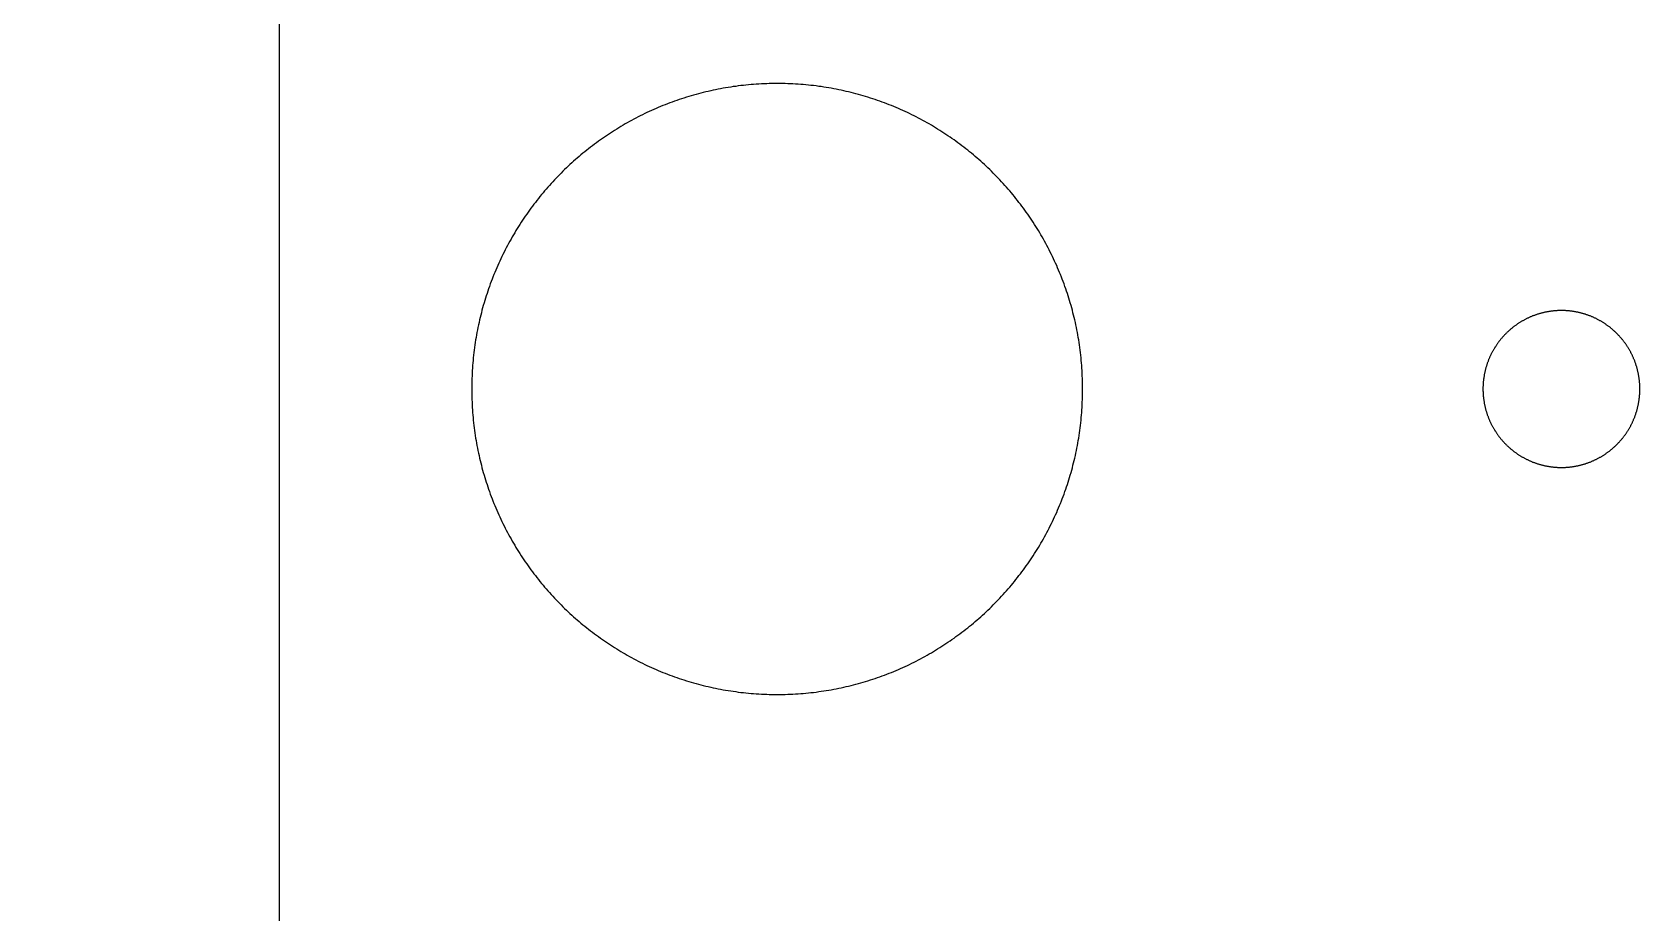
# Model space of a CAD drawing. Extents: x -13 to 42, y 40.2 to 95.3.
# Drawn here: x -13 to 7.5, y 61.07 to 72.3 of the extents above; entities that cross this region are included whole.
import ezdxf

# ---------------------------------------------------------------- set-up
doc = ezdxf.new("R2010")
doc.units = 0
doc.layers.get('0').update_dxf_attribs({"linetype": 'CONTINUOUS'})

msp = doc.modelspace()

# ---------------------------------------------------------------- linework, layer by layer
at = {"color": 7}
for points in [[(-7.328, 94.75), (-7.328, 95.25), (-13, 95.25), (-13, 75.3), (-9.85, 75.3), (-9.85, 60.2), (-13, 60.2), (-13, 47.25), (5.328, 47.25), (5.328, 46.75)], [(-4.285, 71.566), (-4.317, 71.559), (-4.348, 71.552), (-4.38, 71.545), (-4.411, 71.538), (-4.442, 71.53), (-4.473, 71.522), (-4.504, 71.514), (-4.535, 71.506), (-4.566, 71.497), (-4.597, 71.488), (-4.628, 71.479), (-4.658, 71.47), (-4.689, 71.46), (-4.719, 71.45), (-4.749, 71.44), (-4.779, 71.43), (-4.809, 71.419), (-4.839, 71.409), (-4.869, 71.398), (-4.899, 71.386), (-4.928, 71.375), (-4.958, 71.363), (-4.987, 71.351), (-5.016, 71.339)], [(-3.5, 71.645), (-3.534, 71.645), (-3.567, 71.644), (-3.601, 71.644), (-3.634, 71.643), (-3.667, 71.641), (-3.7, 71.64), (-3.734, 71.638), (-3.767, 71.636), (-3.8, 71.634), (-3.833, 71.631), (-3.865, 71.628), (-3.898, 71.625), (-3.931, 71.621), (-3.964, 71.618), (-3.996, 71.614), (-4.029, 71.609), (-4.061, 71.605), (-4.093, 71.6), (-4.125, 71.595), (-4.157, 71.59), (-4.189, 71.584), (-4.221, 71.578), (-4.253, 71.572), (-4.285, 71.566)], [(-2.715, 71.566), (-2.747, 71.572), (-2.779, 71.578), (-2.811, 71.584), (-2.843, 71.59), (-2.875, 71.595), (-2.907, 71.6), (-2.939, 71.605), (-2.971, 71.609), (-3.004, 71.614), (-3.036, 71.618), (-3.069, 71.621), (-3.102, 71.625), (-3.135, 71.628), (-3.167, 71.631), (-3.2, 71.634), (-3.233, 71.636), (-3.266, 71.638), (-3.3, 71.64), (-3.333, 71.641), (-3.366, 71.643), (-3.399, 71.644), (-3.433, 71.644), (-3.466, 71.645), (-3.5, 71.645)], [(-1.984, 71.339), (-2.013, 71.351), (-2.042, 71.363), (-2.072, 71.375), (-2.101, 71.386), (-2.131, 71.398), (-2.161, 71.409), (-2.191, 71.419), (-2.221, 71.43), (-2.251, 71.44), (-2.281, 71.45), (-2.311, 71.46), (-2.342, 71.47), (-2.372, 71.479), (-2.403, 71.488), (-2.434, 71.497), (-2.465, 71.506), (-2.496, 71.514), (-2.527, 71.522), (-2.558, 71.53), (-2.589, 71.538), (-2.62, 71.545), (-2.652, 71.552), (-2.683, 71.559), (-2.715, 71.566)], [(-5.016, 71.339), (-5.045, 71.326), (-5.074, 71.314), (-5.103, 71.301), (-5.132, 71.288), (-5.16, 71.274), (-5.189, 71.261), (-5.217, 71.247), (-5.245, 71.233), (-5.273, 71.219), (-5.301, 71.204), (-5.329, 71.19), (-5.357, 71.175), (-5.384, 71.16), (-5.412, 71.144), (-5.439, 71.129), (-5.466, 71.113), (-5.493, 71.097), (-5.52, 71.081), (-5.546, 71.065), (-5.573, 71.048), (-5.599, 71.031), (-5.626, 71.014), (-5.652, 70.997), (-5.678, 70.98)], [(-1.322, 70.98), (-1.348, 70.997), (-1.374, 71.014), (-1.401, 71.031), (-1.427, 71.048), (-1.454, 71.065), (-1.48, 71.081), (-1.507, 71.097), (-1.534, 71.113), (-1.561, 71.129), (-1.588, 71.144), (-1.616, 71.16), (-1.643, 71.175), (-1.671, 71.19), (-1.699, 71.204), (-1.727, 71.219), (-1.755, 71.233), (-1.783, 71.247), (-1.811, 71.261), (-1.84, 71.274), (-1.868, 71.288), (-1.897, 71.301), (-1.926, 71.314), (-1.955, 71.326), (-1.984, 71.339)], [(-5.678, 70.98), (-5.704, 70.962), (-5.729, 70.944), (-5.755, 70.926), (-5.78, 70.908), (-5.805, 70.89), (-5.83, 70.871), (-5.855, 70.852), (-5.88, 70.833), (-5.905, 70.814), (-5.929, 70.795), (-5.953, 70.775), (-5.978, 70.756), (-6.002, 70.736), (-6.025, 70.716), (-6.049, 70.695), (-6.072, 70.675), (-6.096, 70.654), (-6.119, 70.633), (-6.142, 70.612), (-6.165, 70.591), (-6.187, 70.569), (-6.21, 70.548), (-6.232, 70.526), (-6.254, 70.504)], [(-0.746, 70.504), (-0.768, 70.526), (-0.79, 70.548), (-0.813, 70.569), (-0.835, 70.591), (-0.858, 70.612), (-0.881, 70.633), (-0.904, 70.654), (-0.928, 70.675), (-0.951, 70.695), (-0.975, 70.716), (-0.998, 70.736), (-1.022, 70.756), (-1.047, 70.775), (-1.071, 70.795), (-1.095, 70.814), (-1.12, 70.833), (-1.145, 70.852), (-1.17, 70.871), (-1.195, 70.89), (-1.22, 70.908), (-1.245, 70.926), (-1.271, 70.944), (-1.296, 70.962), (-1.322, 70.98)], [(-6.254, 70.504), (-6.276, 70.482), (-6.298, 70.46), (-6.319, 70.437), (-6.341, 70.415), (-6.362, 70.392), (-6.383, 70.369), (-6.404, 70.346), (-6.425, 70.322), (-6.445, 70.299), (-6.466, 70.275), (-6.486, 70.252), (-6.506, 70.228), (-6.525, 70.203), (-6.545, 70.179), (-6.564, 70.155), (-6.583, 70.13), (-6.602, 70.105), (-6.621, 70.08), (-6.64, 70.055), (-6.658, 70.03), (-6.676, 70.005), (-6.694, 69.979), (-6.712, 69.954), (-6.73, 69.928)], [(-0.27, 69.928), (-0.288, 69.954), (-0.306, 69.979), (-0.324, 70.005), (-0.342, 70.03), (-0.36, 70.055), (-0.379, 70.08), (-0.398, 70.105), (-0.417, 70.13), (-0.436, 70.155), (-0.455, 70.179), (-0.475, 70.203), (-0.494, 70.228), (-0.514, 70.252), (-0.534, 70.275), (-0.555, 70.299), (-0.575, 70.322), (-0.596, 70.346), (-0.617, 70.369), (-0.638, 70.392), (-0.659, 70.415), (-0.681, 70.437), (-0.702, 70.46), (-0.724, 70.482), (-0.746, 70.504)], [(-6.73, 69.928), (-6.747, 69.902), (-6.764, 69.876), (-6.781, 69.849), (-6.798, 69.823), (-6.815, 69.796), (-6.831, 69.77), (-6.847, 69.743), (-6.863, 69.716), (-6.879, 69.689), (-6.894, 69.662), (-6.91, 69.634), (-6.925, 69.607), (-6.94, 69.579), (-6.954, 69.551), (-6.969, 69.523), (-6.983, 69.495), (-6.997, 69.467), (-7.011, 69.439), (-7.024, 69.41), (-7.038, 69.382), (-7.051, 69.353), (-7.064, 69.324), (-7.076, 69.295), (-7.089, 69.266)], [(0.089, 69.266), (0.076, 69.295), (0.064, 69.324), (0.051, 69.353), (0.038, 69.382), (0.024, 69.41), (0.011, 69.439), (-0.003, 69.467), (-0.017, 69.495), (-0.031, 69.523), (-0.046, 69.551), (-0.06, 69.579), (-0.075, 69.607), (-0.09, 69.634), (-0.106, 69.662), (-0.121, 69.689), (-0.137, 69.716), (-0.153, 69.743), (-0.169, 69.77), (-0.185, 69.796), (-0.202, 69.823), (-0.219, 69.849), (-0.236, 69.876), (-0.253, 69.902), (-0.27, 69.928)], [(-7.089, 69.266), (-7.101, 69.237), (-7.113, 69.208), (-7.125, 69.178), (-7.136, 69.149), (-7.148, 69.119), (-7.159, 69.089), (-7.169, 69.059), (-7.18, 69.029), (-7.19, 68.999), (-7.2, 68.969), (-7.21, 68.939), (-7.22, 68.908), (-7.229, 68.878), (-7.238, 68.847), (-7.247, 68.816), (-7.256, 68.785), (-7.264, 68.754), (-7.272, 68.723), (-7.28, 68.692), (-7.288, 68.661), (-7.295, 68.63), (-7.302, 68.598), (-7.309, 68.567), (-7.316, 68.535)], [(0.316, 68.535), (0.309, 68.567), (0.302, 68.598), (0.295, 68.63), (0.288, 68.661), (0.28, 68.692), (0.272, 68.723), (0.264, 68.754), (0.256, 68.785), (0.247, 68.816), (0.238, 68.847), (0.229, 68.878), (0.22, 68.908), (0.21, 68.939), (0.2, 68.969), (0.19, 68.999), (0.18, 69.029), (0.169, 69.059), (0.159, 69.089), (0.148, 69.119), (0.136, 69.149), (0.125, 69.178), (0.113, 69.208), (0.101, 69.237), (0.089, 69.266)], [(6.298, 68.73), (6.29, 68.728), (6.282, 68.726), (6.274, 68.724), (6.266, 68.722), (6.258, 68.721), (6.25, 68.719), (6.242, 68.716), (6.234, 68.714), (6.226, 68.712), (6.218, 68.71), (6.21, 68.707), (6.203, 68.705), (6.195, 68.703), (6.187, 68.7), (6.179, 68.697), (6.172, 68.695), (6.164, 68.692), (6.156, 68.689), (6.149, 68.686), (6.141, 68.684), (6.133, 68.681), (6.126, 68.678), (6.118, 68.675), (6.111, 68.671)], [(6.5, 68.75), (6.491, 68.75), (6.483, 68.75), (6.474, 68.75), (6.466, 68.749), (6.457, 68.749), (6.449, 68.749), (6.44, 68.748), (6.432, 68.748), (6.423, 68.747), (6.415, 68.746), (6.406, 68.746), (6.398, 68.745), (6.389, 68.744), (6.381, 68.743), (6.373, 68.742), (6.364, 68.741), (6.356, 68.74), (6.348, 68.738), (6.339, 68.737), (6.331, 68.736), (6.323, 68.734), (6.315, 68.733), (6.307, 68.731), (6.298, 68.73)], [(6.702, 68.73), (6.693, 68.731), (6.685, 68.733), (6.677, 68.734), (6.669, 68.736), (6.661, 68.737), (6.652, 68.738), (6.644, 68.74), (6.636, 68.741), (6.627, 68.742), (6.619, 68.743), (6.611, 68.744), (6.602, 68.745), (6.594, 68.746), (6.585, 68.746), (6.577, 68.747), (6.568, 68.748), (6.56, 68.748), (6.551, 68.749), (6.543, 68.749), (6.534, 68.749), (6.526, 68.75), (6.517, 68.75), (6.509, 68.75), (6.5, 68.75)], [(6.889, 68.671), (6.882, 68.675), (6.874, 68.678), (6.867, 68.681), (6.859, 68.684), (6.851, 68.686), (6.844, 68.689), (6.836, 68.692), (6.828, 68.695), (6.821, 68.697), (6.813, 68.7), (6.805, 68.703), (6.797, 68.705), (6.79, 68.707), (6.782, 68.71), (6.774, 68.712), (6.766, 68.714), (6.758, 68.716), (6.75, 68.719), (6.742, 68.721), (6.734, 68.722), (6.726, 68.724), (6.718, 68.726), (6.71, 68.728), (6.702, 68.73)], [(-7.316, 68.535), (-7.322, 68.503), (-7.328, 68.471), (-7.334, 68.439), (-7.34, 68.407), (-7.345, 68.375), (-7.35, 68.343), (-7.355, 68.311), (-7.359, 68.279), (-7.364, 68.246), (-7.368, 68.214), (-7.371, 68.181), (-7.375, 68.148), (-7.378, 68.115), (-7.381, 68.083), (-7.384, 68.05), (-7.386, 68.017), (-7.388, 67.984), (-7.39, 67.95), (-7.391, 67.917), (-7.393, 67.884), (-7.394, 67.851), (-7.394, 67.817), (-7.395, 67.784), (-7.395, 67.75)], [(0.395, 67.75), (0.395, 67.784), (0.394, 67.817), (0.394, 67.851), (0.393, 67.884), (0.391, 67.917), (0.39, 67.95), (0.388, 67.984), (0.386, 68.017), (0.384, 68.05), (0.381, 68.083), (0.378, 68.115), (0.375, 68.148), (0.371, 68.181), (0.368, 68.214), (0.364, 68.246), (0.359, 68.279), (0.355, 68.311), (0.35, 68.343), (0.345, 68.375), (0.34, 68.407), (0.334, 68.439), (0.328, 68.471), (0.322, 68.503), (0.316, 68.535)], [(5.941, 68.579), (5.934, 68.575), (5.928, 68.57), (5.921, 68.565), (5.915, 68.561), (5.908, 68.556), (5.902, 68.551), (5.895, 68.547), (5.889, 68.542), (5.883, 68.537), (5.876, 68.532), (5.87, 68.527), (5.864, 68.522), (5.858, 68.517), (5.852, 68.511), (5.846, 68.506), (5.84, 68.501), (5.834, 68.496), (5.828, 68.49), (5.822, 68.485), (5.816, 68.479), (5.81, 68.474), (5.804, 68.468), (5.799, 68.463), (5.793, 68.457)], [(6.111, 68.671), (6.103, 68.668), (6.096, 68.665), (6.088, 68.662), (6.081, 68.658), (6.074, 68.655), (6.066, 68.651), (6.059, 68.648), (6.052, 68.644), (6.045, 68.641), (6.038, 68.637), (6.03, 68.633), (6.023, 68.629), (6.016, 68.625), (6.009, 68.621), (6.002, 68.618), (5.995, 68.613), (5.988, 68.609), (5.981, 68.605), (5.975, 68.601), (5.968, 68.597), (5.961, 68.592), (5.954, 68.588), (5.948, 68.584), (5.941, 68.579)], [(7.059, 68.579), (7.052, 68.584), (7.046, 68.588), (7.039, 68.592), (7.032, 68.597), (7.025, 68.601), (7.019, 68.605), (7.012, 68.609), (7.005, 68.613), (6.998, 68.618), (6.991, 68.621), (6.984, 68.625), (6.977, 68.629), (6.97, 68.633), (6.962, 68.637), (6.955, 68.641), (6.948, 68.644), (6.941, 68.648), (6.934, 68.651), (6.926, 68.655), (6.919, 68.658), (6.912, 68.662), (6.904, 68.665), (6.897, 68.668), (6.889, 68.671)], [(7.207, 68.457), (7.201, 68.463), (7.196, 68.468), (7.19, 68.474), (7.184, 68.479), (7.178, 68.485), (7.172, 68.49), (7.166, 68.496), (7.16, 68.501), (7.154, 68.506), (7.148, 68.511), (7.142, 68.517), (7.136, 68.522), (7.13, 68.527), (7.124, 68.532), (7.117, 68.537), (7.111, 68.542), (7.105, 68.547), (7.098, 68.551), (7.092, 68.556), (7.085, 68.561), (7.079, 68.565), (7.072, 68.57), (7.066, 68.575), (7.059, 68.579)], [(5.671, 68.309), (5.666, 68.302), (5.662, 68.296), (5.658, 68.289), (5.653, 68.282), (5.649, 68.275), (5.645, 68.269), (5.641, 68.262), (5.637, 68.255), (5.632, 68.248), (5.629, 68.241), (5.625, 68.234), (5.621, 68.227), (5.617, 68.22), (5.613, 68.212), (5.609, 68.205), (5.606, 68.198), (5.602, 68.191), (5.599, 68.184), (5.595, 68.176), (5.592, 68.169), (5.588, 68.162), (5.585, 68.154), (5.582, 68.147), (5.579, 68.139)], [(5.793, 68.457), (5.787, 68.451), (5.782, 68.446), (5.776, 68.44), (5.771, 68.434), (5.765, 68.428), (5.76, 68.422), (5.754, 68.416), (5.749, 68.41), (5.744, 68.404), (5.739, 68.398), (5.733, 68.392), (5.728, 68.386), (5.723, 68.38), (5.718, 68.374), (5.713, 68.367), (5.708, 68.361), (5.703, 68.355), (5.699, 68.348), (5.694, 68.342), (5.689, 68.335), (5.684, 68.329), (5.68, 68.322), (5.675, 68.316), (5.671, 68.309)], [(7.329, 68.309), (7.325, 68.316), (7.32, 68.322), (7.316, 68.329), (7.311, 68.335), (7.306, 68.342), (7.301, 68.348), (7.297, 68.355), (7.292, 68.361), (7.287, 68.367), (7.282, 68.374), (7.277, 68.38), (7.272, 68.386), (7.267, 68.392), (7.261, 68.398), (7.256, 68.404), (7.251, 68.41), (7.246, 68.416), (7.24, 68.422), (7.235, 68.428), (7.229, 68.434), (7.224, 68.44), (7.218, 68.446), (7.213, 68.451), (7.207, 68.457)], [(7.421, 68.139), (7.418, 68.147), (7.415, 68.154), (7.412, 68.162), (7.408, 68.169), (7.405, 68.176), (7.401, 68.184), (7.398, 68.191), (7.394, 68.198), (7.391, 68.205), (7.387, 68.212), (7.383, 68.22), (7.379, 68.227), (7.375, 68.234), (7.371, 68.241), (7.368, 68.248), (7.363, 68.255), (7.359, 68.262), (7.355, 68.269), (7.351, 68.275), (7.347, 68.282), (7.342, 68.289), (7.338, 68.296), (7.334, 68.302), (7.329, 68.309)], [(5.579, 68.139), (5.575, 68.132), (5.572, 68.124), (5.569, 68.117), (5.566, 68.109), (5.564, 68.101), (5.561, 68.094), (5.558, 68.086), (5.555, 68.078), (5.553, 68.071), (5.55, 68.063), (5.547, 68.055), (5.545, 68.047), (5.543, 68.04), (5.54, 68.032), (5.538, 68.024), (5.536, 68.016), (5.534, 68.008), (5.531, 68), (5.529, 67.992), (5.528, 67.984), (5.526, 67.976), (5.524, 67.968), (5.522, 67.96), (5.52, 67.952)], [(7.48, 67.952), (7.478, 67.96), (7.476, 67.968), (7.474, 67.976), (7.472, 67.984), (7.471, 67.992), (7.469, 68), (7.466, 68.008), (7.464, 68.016), (7.462, 68.024), (7.46, 68.032), (7.457, 68.04), (7.455, 68.047), (7.453, 68.055), (7.45, 68.063), (7.447, 68.071), (7.445, 68.078), (7.442, 68.086), (7.439, 68.094), (7.436, 68.101), (7.434, 68.109), (7.431, 68.117), (7.428, 68.124), (7.425, 68.132), (7.421, 68.139)], [(5.52, 67.952), (5.519, 67.943), (5.517, 67.935), (5.516, 67.927), (5.514, 67.919), (5.513, 67.911), (5.512, 67.902), (5.51, 67.894), (5.509, 67.886), (5.508, 67.877), (5.507, 67.869), (5.506, 67.861), (5.505, 67.852), (5.504, 67.844), (5.504, 67.835), (5.503, 67.827), (5.502, 67.818), (5.502, 67.81), (5.501, 67.801), (5.501, 67.793), (5.501, 67.784), (5.5, 67.776), (5.5, 67.767), (5.5, 67.759), (5.5, 67.75)], [(7.5, 67.75), (7.5, 67.759), (7.5, 67.767), (7.5, 67.776), (7.499, 67.784), (7.499, 67.793), (7.499, 67.801), (7.498, 67.81), (7.498, 67.818), (7.497, 67.827), (7.496, 67.835), (7.496, 67.844), (7.495, 67.852), (7.494, 67.861), (7.493, 67.869), (7.492, 67.877), (7.491, 67.886), (7.49, 67.894), (7.488, 67.902), (7.487, 67.911), (7.486, 67.919), (7.484, 67.927), (7.483, 67.935), (7.481, 67.943), (7.48, 67.952)], [(-7.395, 67.75), (-7.395, 67.716), (-7.394, 67.683), (-7.394, 67.649), (-7.393, 67.616), (-7.391, 67.583), (-7.39, 67.55), (-7.388, 67.516), (-7.386, 67.483), (-7.384, 67.45), (-7.381, 67.417), (-7.378, 67.385), (-7.375, 67.352), (-7.371, 67.319), (-7.368, 67.286), (-7.364, 67.254), (-7.359, 67.221), (-7.355, 67.189), (-7.35, 67.157), (-7.345, 67.125), (-7.34, 67.093), (-7.334, 67.061), (-7.328, 67.029), (-7.322, 66.997), (-7.316, 66.965)], [(0.316, 66.965), (0.322, 66.997), (0.328, 67.029), (0.334, 67.061), (0.34, 67.093), (0.345, 67.125), (0.35, 67.157), (0.355, 67.189), (0.359, 67.221), (0.364, 67.254), (0.368, 67.286), (0.371, 67.319), (0.375, 67.352), (0.378, 67.385), (0.381, 67.417), (0.384, 67.45), (0.386, 67.483), (0.388, 67.516), (0.39, 67.55), (0.391, 67.583), (0.393, 67.616), (0.394, 67.649), (0.394, 67.683), (0.395, 67.716), (0.395, 67.75)], [(5.5, 67.75), (5.5, 67.741), (5.5, 67.733), (5.5, 67.724), (5.501, 67.716), (5.501, 67.707), (5.501, 67.699), (5.502, 67.69), (5.502, 67.682), (5.503, 67.673), (5.504, 67.665), (5.504, 67.656), (5.505, 67.648), (5.506, 67.639), (5.507, 67.631), (5.508, 67.623), (5.509, 67.614), (5.51, 67.606), (5.512, 67.598), (5.513, 67.589), (5.514, 67.581), (5.516, 67.573), (5.517, 67.565), (5.519, 67.557), (5.52, 67.548)], [(7.48, 67.548), (7.481, 67.557), (7.483, 67.565), (7.484, 67.573), (7.486, 67.581), (7.487, 67.589), (7.488, 67.598), (7.49, 67.606), (7.491, 67.614), (7.492, 67.623), (7.493, 67.631), (7.494, 67.639), (7.495, 67.648), (7.496, 67.656), (7.496, 67.665), (7.497, 67.673), (7.498, 67.682), (7.498, 67.69), (7.499, 67.699), (7.499, 67.707), (7.499, 67.716), (7.5, 67.724), (7.5, 67.733), (7.5, 67.741), (7.5, 67.75)], [(5.52, 67.548), (5.522, 67.54), (5.524, 67.532), (5.526, 67.524), (5.528, 67.516), (5.529, 67.508), (5.531, 67.5), (5.534, 67.492), (5.536, 67.484), (5.538, 67.476), (5.54, 67.468), (5.543, 67.46), (5.545, 67.453), (5.547, 67.445), (5.55, 67.437), (5.553, 67.429), (5.555, 67.422), (5.558, 67.414), (5.561, 67.406), (5.564, 67.399), (5.566, 67.391), (5.569, 67.383), (5.572, 67.376), (5.575, 67.368), (5.579, 67.361)], [(7.421, 67.361), (7.425, 67.368), (7.428, 67.376), (7.431, 67.383), (7.434, 67.391), (7.436, 67.399), (7.439, 67.406), (7.442, 67.414), (7.445, 67.422), (7.447, 67.429), (7.45, 67.437), (7.453, 67.445), (7.455, 67.453), (7.457, 67.46), (7.46, 67.468), (7.462, 67.476), (7.464, 67.484), (7.466, 67.492), (7.469, 67.5), (7.471, 67.508), (7.472, 67.516), (7.474, 67.524), (7.476, 67.532), (7.478, 67.54), (7.48, 67.548)], [(5.579, 67.361), (5.582, 67.353), (5.585, 67.346), (5.588, 67.338), (5.592, 67.331), (5.595, 67.324), (5.599, 67.316), (5.602, 67.309), (5.606, 67.302), (5.609, 67.295), (5.613, 67.288), (5.617, 67.28), (5.621, 67.273), (5.625, 67.266), (5.629, 67.259), (5.632, 67.252), (5.637, 67.245), (5.641, 67.238), (5.645, 67.231), (5.649, 67.225), (5.653, 67.218), (5.658, 67.211), (5.662, 67.204), (5.666, 67.198), (5.671, 67.191)], [(7.329, 67.191), (7.334, 67.198), (7.338, 67.204), (7.342, 67.211), (7.347, 67.218), (7.351, 67.225), (7.355, 67.231), (7.359, 67.238), (7.363, 67.245), (7.368, 67.252), (7.371, 67.259), (7.375, 67.266), (7.379, 67.273), (7.383, 67.28), (7.387, 67.288), (7.391, 67.295), (7.394, 67.302), (7.398, 67.309), (7.401, 67.316), (7.405, 67.324), (7.408, 67.331), (7.412, 67.338), (7.415, 67.346), (7.418, 67.353), (7.421, 67.361)], [(5.671, 67.191), (5.675, 67.184), (5.68, 67.178), (5.684, 67.171), (5.689, 67.165), (5.694, 67.158), (5.699, 67.152), (5.703, 67.145), (5.708, 67.139), (5.713, 67.133), (5.718, 67.126), (5.723, 67.12), (5.728, 67.114), (5.733, 67.108), (5.739, 67.102), (5.744, 67.096), (5.749, 67.09), (5.754, 67.084), (5.76, 67.078), (5.765, 67.072), (5.771, 67.066), (5.776, 67.06), (5.782, 67.054), (5.787, 67.049), (5.793, 67.043)], [(5.793, 67.043), (5.799, 67.037), (5.804, 67.032), (5.81, 67.026), (5.816, 67.021), (5.822, 67.015), (5.828, 67.01), (5.834, 67.004), (5.84, 66.999), (5.846, 66.994), (5.852, 66.989), (5.858, 66.983), (5.864, 66.978), (5.87, 66.973), (5.876, 66.968), (5.883, 66.963), (5.889, 66.958), (5.895, 66.953), (5.902, 66.949), (5.908, 66.944), (5.915, 66.939), (5.921, 66.934), (5.928, 66.93), (5.934, 66.925), (5.941, 66.921)], [(7.059, 66.921), (7.066, 66.925), (7.072, 66.93), (7.079, 66.934), (7.085, 66.939), (7.092, 66.944), (7.098, 66.949), (7.105, 66.953), (7.111, 66.958), (7.117, 66.963), (7.124, 66.968), (7.13, 66.973), (7.136, 66.978), (7.142, 66.983), (7.148, 66.989), (7.154, 66.994), (7.16, 66.999), (7.166, 67.004), (7.172, 67.01), (7.178, 67.015), (7.184, 67.021), (7.19, 67.026), (7.196, 67.032), (7.201, 67.037), (7.207, 67.043)], [(7.207, 67.043), (7.213, 67.049), (7.218, 67.054), (7.224, 67.06), (7.229, 67.066), (7.235, 67.072), (7.24, 67.078), (7.246, 67.084), (7.251, 67.09), (7.256, 67.096), (7.261, 67.102), (7.267, 67.108), (7.272, 67.114), (7.277, 67.12), (7.282, 67.126), (7.287, 67.133), (7.292, 67.139), (7.297, 67.145), (7.301, 67.152), (7.306, 67.158), (7.311, 67.165), (7.316, 67.171), (7.32, 67.178), (7.325, 67.184), (7.329, 67.191)], [(-7.316, 66.965), (-7.309, 66.933), (-7.302, 66.902), (-7.295, 66.87), (-7.288, 66.839), (-7.28, 66.808), (-7.272, 66.777), (-7.264, 66.746), (-7.256, 66.715), (-7.247, 66.684), (-7.238, 66.653), (-7.229, 66.622), (-7.22, 66.592), (-7.21, 66.561), (-7.2, 66.531), (-7.19, 66.501), (-7.18, 66.471), (-7.169, 66.441), (-7.159, 66.411), (-7.148, 66.381), (-7.136, 66.351), (-7.125, 66.322), (-7.113, 66.292), (-7.101, 66.263), (-7.089, 66.234)], [(0.089, 66.234), (0.101, 66.263), (0.113, 66.292), (0.125, 66.322), (0.136, 66.351), (0.148, 66.381), (0.159, 66.411), (0.169, 66.441), (0.18, 66.471), (0.19, 66.501), (0.2, 66.531), (0.21, 66.561), (0.22, 66.592), (0.229, 66.622), (0.238, 66.653), (0.247, 66.684), (0.256, 66.715), (0.264, 66.746), (0.272, 66.777), (0.28, 66.808), (0.288, 66.839), (0.295, 66.87), (0.302, 66.902), (0.309, 66.933), (0.316, 66.965)], [(5.941, 66.921), (5.948, 66.916), (5.954, 66.912), (5.961, 66.908), (5.968, 66.903), (5.975, 66.899), (5.981, 66.895), (5.988, 66.891), (5.995, 66.887), (6.002, 66.882), (6.009, 66.879), (6.016, 66.875), (6.023, 66.871), (6.03, 66.867), (6.038, 66.863), (6.045, 66.859), (6.052, 66.856), (6.059, 66.852), (6.066, 66.849), (6.074, 66.845), (6.081, 66.842), (6.088, 66.838), (6.096, 66.835), (6.103, 66.832), (6.111, 66.829)], [(6.889, 66.829), (6.897, 66.832), (6.904, 66.835), (6.912, 66.838), (6.919, 66.842), (6.926, 66.845), (6.934, 66.849), (6.941, 66.852), (6.948, 66.856), (6.955, 66.859), (6.962, 66.863), (6.97, 66.867), (6.977, 66.871), (6.984, 66.875), (6.991, 66.879), (6.998, 66.882), (7.005, 66.887), (7.012, 66.891), (7.019, 66.895), (7.025, 66.899), (7.032, 66.903), (7.039, 66.908), (7.046, 66.912), (7.052, 66.916), (7.059, 66.921)], [(6.111, 66.829), (6.118, 66.825), (6.126, 66.822), (6.133, 66.819), (6.141, 66.816), (6.149, 66.814), (6.156, 66.811), (6.164, 66.808), (6.172, 66.805), (6.179, 66.803), (6.187, 66.8), (6.195, 66.797), (6.203, 66.795), (6.21, 66.793), (6.218, 66.79), (6.226, 66.788), (6.234, 66.786), (6.242, 66.784), (6.25, 66.781), (6.258, 66.779), (6.266, 66.777), (6.274, 66.776), (6.282, 66.774), (6.29, 66.772), (6.298, 66.77)], [(6.298, 66.77), (6.307, 66.769), (6.315, 66.767), (6.323, 66.766), (6.331, 66.764), (6.339, 66.763), (6.348, 66.762), (6.356, 66.76), (6.364, 66.759), (6.373, 66.758), (6.381, 66.757), (6.389, 66.756), (6.398, 66.755), (6.406, 66.754), (6.415, 66.754), (6.423, 66.753), (6.432, 66.752), (6.44, 66.752), (6.449, 66.751), (6.457, 66.751), (6.466, 66.751), (6.474, 66.75), (6.483, 66.75), (6.491, 66.75), (6.5, 66.75)], [(6.5, 66.75), (6.509, 66.75), (6.517, 66.75), (6.526, 66.75), (6.534, 66.751), (6.543, 66.751), (6.551, 66.751), (6.56, 66.752), (6.568, 66.752), (6.577, 66.753), (6.585, 66.754), (6.594, 66.754), (6.602, 66.755), (6.611, 66.756), (6.619, 66.757), (6.627, 66.758), (6.636, 66.759), (6.644, 66.76), (6.652, 66.762), (6.661, 66.763), (6.669, 66.764), (6.677, 66.766), (6.685, 66.767), (6.693, 66.769), (6.702, 66.77)], [(6.702, 66.77), (6.71, 66.772), (6.718, 66.774), (6.726, 66.776), (6.734, 66.777), (6.742, 66.779), (6.75, 66.781), (6.758, 66.784), (6.766, 66.786), (6.774, 66.788), (6.782, 66.79), (6.79, 66.793), (6.797, 66.795), (6.805, 66.797), (6.813, 66.8), (6.821, 66.803), (6.828, 66.805), (6.836, 66.808), (6.844, 66.811), (6.851, 66.814), (6.859, 66.816), (6.867, 66.819), (6.874, 66.822), (6.882, 66.825), (6.889, 66.829)], [(-7.089, 66.234), (-7.076, 66.205), (-7.064, 66.176), (-7.051, 66.147), (-7.038, 66.118), (-7.024, 66.09), (-7.011, 66.061), (-6.997, 66.033), (-6.983, 66.005), (-6.969, 65.977), (-6.954, 65.949), (-6.94, 65.921), (-6.925, 65.893), (-6.91, 65.866), (-6.894, 65.838), (-6.879, 65.811), (-6.863, 65.784), (-6.847, 65.757), (-6.831, 65.73), (-6.815, 65.704), (-6.798, 65.677), (-6.781, 65.651), (-6.764, 65.624), (-6.747, 65.598), (-6.73, 65.572)], [(-0.27, 65.572), (-0.253, 65.598), (-0.236, 65.624), (-0.219, 65.651), (-0.202, 65.677), (-0.185, 65.704), (-0.169, 65.73), (-0.153, 65.757), (-0.137, 65.784), (-0.121, 65.811), (-0.106, 65.838), (-0.09, 65.866), (-0.075, 65.893), (-0.06, 65.921), (-0.046, 65.949), (-0.031, 65.977), (-0.017, 66.005), (-0.003, 66.033), (0.011, 66.061), (0.024, 66.09), (0.038, 66.118), (0.051, 66.147), (0.064, 66.176), (0.076, 66.205), (0.089, 66.234)], [(-6.73, 65.572), (-6.712, 65.546), (-6.694, 65.521), (-6.676, 65.495), (-6.658, 65.47), (-6.64, 65.445), (-6.621, 65.42), (-6.602, 65.395), (-6.583, 65.37), (-6.564, 65.345), (-6.545, 65.321), (-6.525, 65.297), (-6.506, 65.272), (-6.486, 65.248), (-6.466, 65.225), (-6.445, 65.201), (-6.425, 65.178), (-6.404, 65.154), (-6.383, 65.131), (-6.362, 65.108), (-6.341, 65.085), (-6.319, 65.063), (-6.298, 65.04), (-6.276, 65.018), (-6.254, 64.996)], [(-0.746, 64.996), (-0.724, 65.018), (-0.702, 65.04), (-0.681, 65.063), (-0.659, 65.085), (-0.638, 65.108), (-0.617, 65.131), (-0.596, 65.154), (-0.575, 65.178), (-0.555, 65.201), (-0.534, 65.225), (-0.514, 65.248), (-0.494, 65.272), (-0.475, 65.297), (-0.455, 65.321), (-0.436, 65.345), (-0.417, 65.37), (-0.398, 65.395), (-0.379, 65.42), (-0.36, 65.445), (-0.342, 65.47), (-0.324, 65.495), (-0.306, 65.521), (-0.288, 65.546), (-0.27, 65.572)], [(-6.254, 64.996), (-6.232, 64.974), (-6.21, 64.952), (-6.187, 64.931), (-6.165, 64.909), (-6.142, 64.888), (-6.119, 64.867), (-6.096, 64.846), (-6.072, 64.825), (-6.049, 64.805), (-6.025, 64.784), (-6.002, 64.764), (-5.978, 64.744), (-5.953, 64.725), (-5.929, 64.705), (-5.905, 64.686), (-5.88, 64.667), (-5.855, 64.648), (-5.83, 64.629), (-5.805, 64.61), (-5.78, 64.592), (-5.755, 64.574), (-5.729, 64.556), (-5.704, 64.538), (-5.678, 64.52)], [(-1.322, 64.52), (-1.296, 64.538), (-1.271, 64.556), (-1.245, 64.574), (-1.22, 64.592), (-1.195, 64.61), (-1.17, 64.629), (-1.145, 64.648), (-1.12, 64.667), (-1.095, 64.686), (-1.071, 64.705), (-1.047, 64.725), (-1.022, 64.744), (-0.998, 64.764), (-0.975, 64.784), (-0.951, 64.805), (-0.928, 64.825), (-0.904, 64.846), (-0.881, 64.867), (-0.858, 64.888), (-0.835, 64.909), (-0.813, 64.931), (-0.79, 64.952), (-0.768, 64.974), (-0.746, 64.996)], [(-5.678, 64.52), (-5.652, 64.503), (-5.626, 64.486), (-5.599, 64.469), (-5.573, 64.452), (-5.546, 64.435), (-5.52, 64.419), (-5.493, 64.403), (-5.466, 64.387), (-5.439, 64.371), (-5.412, 64.356), (-5.384, 64.34), (-5.357, 64.325), (-5.329, 64.31), (-5.301, 64.296), (-5.273, 64.281), (-5.245, 64.267), (-5.217, 64.253), (-5.189, 64.239), (-5.16, 64.226), (-5.132, 64.212), (-5.103, 64.199), (-5.074, 64.186), (-5.045, 64.174), (-5.016, 64.161)], [(-1.984, 64.161), (-1.955, 64.174), (-1.926, 64.186), (-1.897, 64.199), (-1.868, 64.212), (-1.84, 64.226), (-1.811, 64.239), (-1.783, 64.253), (-1.755, 64.267), (-1.727, 64.281), (-1.699, 64.296), (-1.671, 64.31), (-1.643, 64.325), (-1.616, 64.34), (-1.588, 64.356), (-1.561, 64.371), (-1.534, 64.387), (-1.507, 64.403), (-1.48, 64.419), (-1.454, 64.435), (-1.427, 64.452), (-1.401, 64.469), (-1.374, 64.486), (-1.348, 64.503), (-1.322, 64.52)], [(-5.016, 64.161), (-4.987, 64.149), (-4.958, 64.137), (-4.928, 64.125), (-4.899, 64.114), (-4.869, 64.102), (-4.839, 64.091), (-4.809, 64.081), (-4.779, 64.07), (-4.749, 64.06), (-4.719, 64.05), (-4.689, 64.04), (-4.658, 64.03), (-4.628, 64.021), (-4.597, 64.012), (-4.566, 64.003), (-4.535, 63.994), (-4.504, 63.986), (-4.473, 63.978), (-4.442, 63.97), (-4.411, 63.962), (-4.38, 63.955), (-4.348, 63.948), (-4.317, 63.941), (-4.285, 63.934)], [(-2.715, 63.934), (-2.683, 63.941), (-2.652, 63.948), (-2.62, 63.955), (-2.589, 63.962), (-2.558, 63.97), (-2.527, 63.978), (-2.496, 63.986), (-2.465, 63.994), (-2.434, 64.003), (-2.403, 64.012), (-2.372, 64.021), (-2.342, 64.03), (-2.311, 64.04), (-2.281, 64.05), (-2.251, 64.06), (-2.221, 64.07), (-2.191, 64.081), (-2.161, 64.091), (-2.131, 64.102), (-2.101, 64.114), (-2.072, 64.125), (-2.042, 64.137), (-2.013, 64.149), (-1.984, 64.161)], [(-4.285, 63.934), (-4.253, 63.928), (-4.221, 63.922), (-4.189, 63.916), (-4.157, 63.91), (-4.125, 63.905), (-4.093, 63.9), (-4.061, 63.895), (-4.029, 63.891), (-3.996, 63.886), (-3.964, 63.882), (-3.931, 63.879), (-3.898, 63.875), (-3.865, 63.872), (-3.833, 63.869), (-3.8, 63.866), (-3.767, 63.864), (-3.734, 63.862), (-3.7, 63.86), (-3.667, 63.859), (-3.634, 63.857), (-3.601, 63.856), (-3.567, 63.856), (-3.534, 63.855), (-3.5, 63.855)], [(-3.5, 63.855), (-3.466, 63.855), (-3.433, 63.856), (-3.399, 63.856), (-3.366, 63.857), (-3.333, 63.859), (-3.3, 63.86), (-3.266, 63.862), (-3.233, 63.864), (-3.2, 63.866), (-3.167, 63.869), (-3.135, 63.872), (-3.102, 63.875), (-3.069, 63.879), (-3.036, 63.882), (-3.004, 63.886), (-2.971, 63.891), (-2.939, 63.895), (-2.907, 63.9), (-2.875, 63.905), (-2.843, 63.91), (-2.811, 63.916), (-2.779, 63.922), (-2.747, 63.928), (-2.715, 63.934)]]:
    msp.add_lwpolyline(points, dxfattribs=at)
for points in [[(0.395, 67.75), (0.395, 67.75)], [(7.5, 67.75), (7.5, 67.75)]]:
    msp.add_lwpolyline(points, close=True, dxfattribs=at)

doc.saveas('drawing.dxf')
